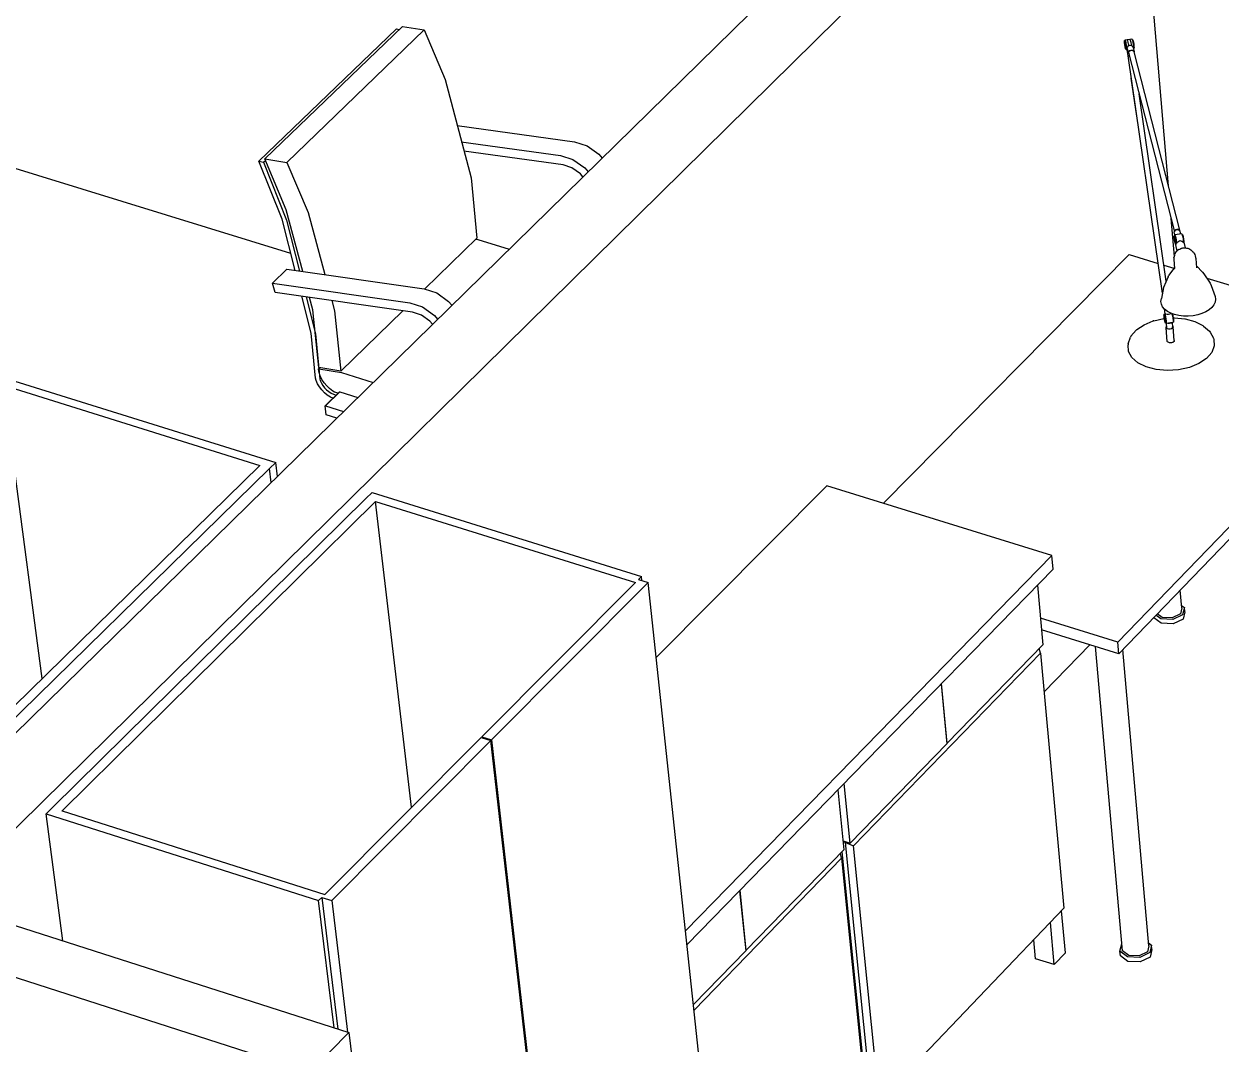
# Model space of a CAD drawing. Header units: millimetres. Extents: x 14050 to 24936, y -11631 to -4577.
# Drawn here: x 18261 to 18820, y -5975 to -5499 of the extents above; entities that cross this region are included whole.
import ezdxf

# ---------------------------------------------------------------- set-up
doc = ezdxf.new("R2010")
doc.units = ezdxf.units.MM
doc.header["$MEASUREMENT"] = 0
for name, color, linetype in [('NewA-Ee_25_10-M_WallsInternal', 7, 'Continuous'), ('NewA-Ee_30_40-M_Floors', 7, 'Continuous'), ('NewA-Ee_40_20-M_GeneralFFAndEInternalMovable', 7, 'Continuous')]:
    doc.layers.add(name, color=color, linetype=linetype)

# ---------------------------------------------------------------- blocks, each defined once
blk = doc.blocks.new('Section Elem_33_1', base_point=(19801.11, -7873.17))
at = {"layer": 'NewA-Ee_25_10-M_WallsInternal', "linetype": 'Continuous'}
for p, q in [((18744.12, -5352.51), (18188.42, -5897.17)), ((18776.94, -5362.22), (18222.67, -5908.16)), ((18776.94, -5362.22), (18794.94, -5574.34)), ((18796.23, -5589.54), (18797.74, -5607.29)), ((18737.08, -5810.3), (18758.38, -5788.32))]:
    blk.add_line(p, q, dxfattribs=at)
blk = doc.blocks.new('Section Elem_42_1', base_point=(19801.11, -7873.17))
at = {"layer": 'NewA-Ee_25_10-M_WallsInternal', "linetype": 'Continuous'}
for p, q in [((18001.29, -5837.11), (17982.54, -5855.01)), ((18001.29, -5837.11), (18188.42, -5897.17)), ((18010.73, -5864.08), (18169.92, -5915.3)), ((18222.67, -5908.16), (18412.87, -5969.21)), ((18204.21, -5926.34), (18365.71, -5978.31)), ((18412.87, -5969.21), (18394.68, -5987.63)), ((18412.87, -5969.21), (18455.56, -6321.67))]:
    blk.add_line(p, q, dxfattribs=at)
blk = doc.blocks.new('Section Elem_155_1', base_point=(19801.11, -7873.17))
at = {"layer": 'NewA-Ee_30_40-M_Floors', "linetype": 'Continuous'}
blk.add_line((18385.85, -5605.97), (17987.05, -5482.97), dxfattribs=at)
blk = doc.blocks.new('Section Elem_212_1', base_point=(19801.11, -7873.17))
at = {"layer": 'NewA-Ee_40_20-M_GeneralFFAndEInternalMovable', "linetype": 'Continuous'}
for p, q in [((18370.92, -5562.91), (18435.07, -5501.13)), ((18373.69, -5561.77), (18437.84, -5499.99)), ((18383.96, -5563.44), (18448.07, -5501.61)), ((18435.07, -5501.13), (18436.36, -5501.42)), ((18437.84, -5499.99), (18448.07, -5501.61)), ((18448.07, -5501.61), (18457.79, -5524.81)), ((18457.79, -5524.81), (18469.87, -5570.6)), ((18463.43, -5546.18), (18518.17, -5553.75)), ((18465.31, -5553.76), (18511.6, -5560.18)), ((18518.17, -5553.75), (18523.95, -5555.66)), ((18512.77, -5564.55), (18466.46, -5558.12)), ((18523.95, -5555.66), (18529.48, -5559.58)), ((18529.48, -5559.58), (18531, -5561.4)), ((18381.77, -5589.94), (18370.92, -5562.91)), ((18370.92, -5562.91), (18373.03, -5563.38)), ((18373.03, -5563.38), (18373.98, -5562.46)), ((18373.03, -5563.38), (18383.86, -5590.35)), ((18383.69, -5585.47), (18373.69, -5561.77)), ((18373.69, -5561.77), (18383.96, -5563.44)), ((18383.96, -5563.44), (18393.85, -5586.71)), ((18511.6, -5560.18), (18517.39, -5562.09)), ((18516.9, -5565.91), (18512.77, -5564.55)), ((18517.39, -5562.09), (18522.92, -5566.01)), ((18469.87, -5570.6), (18472.6, -5598.75)), ((18520.85, -5568.72), (18516.9, -5565.91)), ((18522.06, -5570.17), (18520.85, -5568.72)), ((18522.92, -5566.01), (18524.44, -5567.83)), ((18391.37, -5614.28), (18383.69, -5585.47)), ((18393.85, -5586.71), (18401.68, -5615.74)), ((18387.83, -5613.77), (18381.77, -5589.94)), ((18383.86, -5590.35), (18389.88, -5614.07)), ((18448.37, -5622.45), (18472.6, -5598.75)), ((18472.09, -5599.25), (18472.99, -5599.4)), ((18472.99, -5599.4), (18487.64, -5603.9)), ((18377.33, -5619.73), (18384.03, -5613.23)), ((18384.03, -5613.23), (18448.03, -5622.34)), ((18378.47, -5624.1), (18377.33, -5619.73)), ((18377.33, -5619.73), (18441.36, -5628.86)), ((18442.56, -5633.25), (18378.47, -5624.1)), ((18395.26, -5643.02), (18390.9, -5625.87)), ((18392.95, -5626.16), (18397.32, -5643.33)), ((18396.15, -5632.19), (18394.6, -5626.4)), ((18448.03, -5622.34), (18453.85, -5624.27)), ((18453.85, -5624.27), (18459.42, -5628.22)), ((18398.87, -5659.1), (18396.15, -5632.19)), ((18404.96, -5627.88), (18406.23, -5632.61)), ((18406.23, -5632.61), (18409.14, -5660.81)), ((18409.14, -5660.81), (18437.99, -5632.6)), ((18441.36, -5628.86), (18447.18, -5630.8)), ((18447.18, -5630.8), (18452.75, -5634.75)), ((18459.42, -5628.22), (18460.95, -5630.06)), ((18446.71, -5634.63), (18442.56, -5633.25)), ((18450.7, -5637.45), (18446.71, -5634.63)), ((18451.92, -5638.91), (18450.7, -5637.45)), ((18452.75, -5634.75), (18454.29, -5636.59)), ((18397.3, -5664.11), (18395.26, -5643.02)), ((18397.32, -5643.33), (18399.35, -5664.44)), ((18398.74, -5659.85), (18398.76, -5659.66)), ((18399.02, -5661.41), (18398.74, -5659.85)), ((18398.76, -5659.66), (18399.27, -5659.16)), ((18398.76, -5659.66), (18398.86, -5659.68)), ((18398.86, -5659.68), (18399.38, -5659.18)), ((18398.86, -5659.68), (18409.53, -5661.46)), ((18409.14, -5660.81), (18398.87, -5659.1)), ((18397.57, -5665.08), (18397.3, -5664.11)), ((18398.24, -5666.61), (18397.57, -5665.08)), ((18399.56, -5663.02), (18399.02, -5661.41)), ((18399.35, -5664.44), (18399.56, -5665.17)), ((18400.35, -5664.62), (18399.56, -5663.02)), ((18399.56, -5665.17), (18400.06, -5666.32)), ((18401.36, -5666.17), (18400.35, -5664.62)), ((18402.56, -5667.61), (18401.36, -5666.17)), ((18409.53, -5661.46), (18424.25, -5666.02)), ((18399.13, -5668.1), (18398.24, -5666.61)), ((18400.22, -5669.52), (18399.13, -5668.1)), ((18400.06, -5666.32), (18400.73, -5667.44)), ((18401.47, -5670.81), (18400.22, -5669.52)), ((18400.73, -5667.44), (18401.55, -5668.5)), ((18402.84, -5671.94), (18401.47, -5670.81)), ((18401.55, -5668.5), (18402.48, -5669.47)), ((18401.88, -5676.93), (18408.53, -5670.41)), ((18401.96, -5676.96), (18408.62, -5670.44)), ((18402.48, -5669.47), (18403.51, -5670.32)), ((18403.92, -5668.92), (18402.56, -5667.61)), ((18403.51, -5670.32), (18404.6, -5671.02)), ((18405.4, -5670.04), (18403.92, -5668.92)), ((18404.6, -5671.02), (18405.72, -5671.55)), ((18406.17, -5670.49), (18405.4, -5670.04)), ((18405.72, -5671.55), (18406.27, -5671.72)), ((18407.91, -5671.02), (18406.17, -5670.49)), ((18406.27, -5671.72), (18406.97, -5671.94)), ((18408.53, -5670.41), (18408.62, -5670.44)), ((18408.62, -5670.44), (18417.06, -5673.07)), ((18402.37, -5681.11), (18401.88, -5676.93)), ((18401.88, -5676.93), (18401.96, -5676.96)), ((18401.96, -5676.96), (18410.41, -5679.59)), ((18404.29, -5672.87), (18402.84, -5671.94)), ((18405.45, -5673.43), (18404.29, -5672.87)), ((18407.3, -5682.64), (18402.37, -5681.11))]:
    blk.add_line(p, q, dxfattribs=at)
blk = doc.blocks.new('Section Elem_215_1', base_point=(19801.11, -7873.17))
at = {"layer": 'NewA-Ee_40_20-M_GeneralFFAndEInternalMovable', "linetype": 'Continuous'}
for p, q in [((18248.84, -5664.53), (18174.08, -5736.39)), ((18248.84, -5664.53), (18253.3, -5665.92)), ((18254.65, -5664.62), (18253.3, -5665.92)), ((18253.31, -5666.04), (18253.3, -5665.92)), ((18254.65, -5664.62), (18378.76, -5703.33)), ((18251.8, -5667.37), (18178.56, -5737.81)), ((18269.81, -5804.16), (18251.8, -5667.37)), ((18251.8, -5667.37), (18371.43, -5704.7)), ((18371.43, -5704.7), (18224.64, -5848.36)), ((18379.55, -5709.84), (18378.76, -5703.33)), ((18376.72, -5712.62), (18375.93, -5706.11)), ((18173.79, -5736.67), (18097.79, -5809.72)), ((18178.27, -5738.09), (18103.7, -5809.81)), ((18173.79, -5736.67), (18178.27, -5738.09)), ((18174.08, -5736.39), (18174.14, -5736.78)), ((18174.08, -5736.39), (18178.56, -5737.81)), ((18192.14, -5838), (18178.27, -5738.09)), ((18178.56, -5737.81), (18192.48, -5838.11)), ((18097.79, -5809.72), (18106.77, -5870.97)), ((18097.79, -5809.72), (18102.3, -5811.16)), ((18102.3, -5811.16), (18100.75, -5812.65)), ((18102.3, -5811.16), (18102.31, -5811.27)), ((18103.7, -5809.81), (18224.64, -5848.36)), ((18109.41, -5871.81), (18100.75, -5812.65)), ((18100.75, -5812.65), (18226.26, -5852.68)), ((18224.66, -5848.5), (18224.64, -5848.36)), ((18230.07, -5856.35), (18229.19, -5849.81)), ((18227.15, -5859.21), (18226.26, -5852.68))]:
    blk.add_line(p, q, dxfattribs=at)
at = {"layer": 'NewA-Ee_40_20-M_GeneralFFAndEInternalMovable', "linetype": 'Continuous', "flags": 128}
blk.add_lwpolyline([(18378.76, -5703.33), (18375.93, -5706.11), (18229.19, -5849.81), (18226.26, -5852.68)], dxfattribs=at)
blk = doc.blocks.new('Section Elem_216_1', base_point=(19801.11, -7873.17))
at = {"layer": 'NewA-Ee_40_20-M_GeneralFFAndEInternalMovable', "linetype": 'Continuous'}
for p, q in [((18662.24, -5722.39), (18776.73, -5606.39)), ((18776.73, -5606.39), (18790.28, -5610.51)), ((18792.93, -5611.32), (18797.67, -5612.76)), ((18813.01, -5617.43), (18907.79, -5646.27)), ((18907.79, -5646.27), (18771.41, -5787.22)), ((18908.19, -5651.55), (18907.79, -5646.27)), ((18908.19, -5651.55), (18771.88, -5792.52)), ((18899.65, -5732.62), (18894.5, -5665.71)), ((18888.07, -5741.53), (18883.07, -5677.53)), ((18801.3, -5771.21), (18800.58, -5762.84)), ((18801.3, -5771.21), (18800.63, -5774)), ((18801.19, -5770), (18802.5, -5770.98)), ((18802.5, -5770.98), (18801.69, -5774.33)), ((18802.67, -5773.03), (18802.5, -5770.98)), ((18771.41, -5787.22), (18735.38, -5776.03)), ((18788.26, -5775.78), (18788.25, -5775.59)), ((18791.68, -5778.33), (18788.26, -5775.78)), ((18791.5, -5776.27), (18789.23, -5774.58)), ((18792.13, -5775.62), (18789.86, -5773.92)), ((18797.14, -5776.53), (18791.5, -5776.27)), ((18796.83, -5775.83), (18792.13, -5775.62)), ((18800.63, -5774), (18796.83, -5775.83)), ((18801.69, -5774.33), (18797.14, -5776.53)), ((18801.87, -5776.39), (18797.31, -5778.58)), ((18802.67, -5773.03), (18801.87, -5776.39)), ((18771.88, -5792.52), (18735.87, -5781.33)), ((18797.31, -5778.58), (18791.68, -5778.33)), ((18771.88, -5792.52), (18771.41, -5787.22)), ((18773.7, -5931.06), (18761.02, -5789.15)), ((18785.93, -5928.69), (18773.74, -5790.6)), ((18772.48, -5931.3), (18773.31, -5927.82)), ((18773.31, -5927.82), (18773.41, -5927.77)), ((18785.82, -5927.44), (18787.15, -5928.46)), ((18787.15, -5928.46), (18786.33, -5931.93)), ((18787.33, -5930.52), (18787.15, -5928.46)), ((18775.95, -5933.94), (18772.48, -5931.3)), ((18772.66, -5933.36), (18772.48, -5931.3)), ((18776.13, -5936), (18772.66, -5933.36)), ((18776.59, -5933.26), (18773.7, -5931.06)), ((18781.69, -5934.2), (18775.95, -5933.94)), ((18781.37, -5933.48), (18776.59, -5933.26)), ((18785.24, -5931.59), (18781.37, -5933.48)), ((18786.33, -5931.93), (18781.69, -5934.2)), ((18786.51, -5933.99), (18781.87, -5936.27)), ((18785.93, -5928.69), (18785.24, -5931.59)), ((18787.33, -5930.52), (18786.51, -5933.99)), ((18781.87, -5936.27), (18776.13, -5936))]:
    blk.add_line(p, q, dxfattribs=at)
blk = doc.blocks.new('Section Elem_219_1', base_point=(19801.11, -7873.17))
at = {"layer": 'NewA-Ee_40_20-M_GeneralFFAndEInternalMovable', "linetype": 'Continuous'}
for p, q in [((18425.39, -5721.54), (18279.19, -5865.75)), ((18420.89, -5720.25), (18420.88, -5720.13)), ((18423.7, -5717.35), (18549.3, -5756.53)), ((18442.14, -5864.14), (18425.39, -5721.54)), ((18425.39, -5721.54), (18546.5, -5759.34)), ((18546.5, -5759.34), (18474.88, -5831.26)), ((18552.52, -5759.28), (18479.45, -5832.7)), ((18546.52, -5759.45), (18546.5, -5759.34)), ((18549.3, -5756.53), (18547.97, -5757.86)), ((18547.97, -5757.86), (18552.52, -5759.28)), ((18549.49, -5758.34), (18549.3, -5756.53)), ((18590.52, -6114.54), (18552.52, -5759.28)), ((18474.59, -5831.55), (18401.65, -5904.79)), ((18479.17, -5832.99), (18404.88, -5907.64)), ((18474.59, -5831.55), (18479.17, -5832.99)), ((18474.88, -5831.26), (18474.92, -5831.65)), ((18474.88, -5831.26), (18479.45, -5832.7)), ((18519.73, -6188.84), (18479.17, -5832.99)), ((18479.45, -5832.7), (18520, -6188.55)), ((18279.21, -5865.9), (18279.19, -5865.75)), ((18279.19, -5865.75), (18401.65, -5904.79)), ((18279.55, -5926.42), (18271.72, -5867.17)), ((18271.72, -5867.17), (18398.76, -5907.69)), ((18400.28, -5906.17), (18398.76, -5907.69)), ((18400.28, -5906.17), (18407.74, -5967.56)), ((18400.28, -5906.17), (18404.88, -5907.64)), ((18401.67, -5904.9), (18401.65, -5904.79)), ((18405.98, -5967), (18398.76, -5907.69)), ((18404.88, -5907.64), (18412.32, -5969.03)), ((18520, -6188.55), (18590.52, -6114.54)), ((18589.85, -6134.72), (18587.97, -6117.22)), ((18579.07, -6146.05), (18577.17, -6128.55)), ((18579.07, -6146.05), (18589.85, -6134.72)), ((18564.89, -6141.44), (18579.07, -6146.05)), ((18448.52, -6263.56), (18519.73, -6188.84)), ((18519.68, -6188.44), (18520, -6188.55)), ((18456.05, -6275.43), (18453.93, -6257.89)), ((18450.65, -6281.11), (18456.05, -6275.43))]:
    blk.add_line(p, q, dxfattribs=at)
at = {"layer": 'NewA-Ee_40_20-M_GeneralFFAndEInternalMovable', "linetype": 'Continuous', "flags": 128}
blk.add_lwpolyline([(18423.7, -5717.35), (18420.88, -5720.13), (18274.63, -5864.3), (18271.72, -5867.17)], dxfattribs=at)
blk = doc.blocks.new('Section Elem_220_1', base_point=(19801.11, -7873.17))
at = {"layer": 'NewA-Ee_40_20-M_GeneralFFAndEInternalMovable', "linetype": 'Continuous'}
for p, q in [((18635.71, -5714.18), (18556.27, -5794.35)), ((18740.7, -5746.68), (18635.71, -5714.18)), ((18647.62, -5842.11), (18740.7, -5746.68)), ((18741.28, -5753.07), (18740.7, -5746.68)), ((18648.26, -5848.52), (18741.28, -5753.07)), ((18733.97, -5760.58), (18736.51, -5788.4)), ((18736.51, -5788.4), (18691.96, -5834.27)), ((18648.27, -5882.06), (18735.44, -5792.29)), ((18735.44, -5792.29), (18734.87, -5790.1)), ((18735.44, -5792.29), (18746.33, -5911.27)), ((18689.03, -5806.68), (18691.7, -5834.54)), ((18691.96, -5834.27), (18689.3, -5806.41)), ((18691.7, -5834.54), (18646.68, -5880.89)), ((18691.66, -5834.18), (18691.96, -5834.27)), ((18646.68, -5880.89), (18643.89, -5853)), ((18643.32, -5879.83), (18646.68, -5880.89)), ((18644.51, -5880.62), (18643.37, -5880.25)), ((18644.51, -5880.62), (18644.82, -5880.3)), ((18656.87, -6004.05), (18644.51, -5880.62)), ((18644.51, -5880.62), (18648.27, -5882.06)), ((18660.18, -6001.29), (18648.27, -5882.06)), ((18642.8, -5884.88), (18654.69, -6003.36)), ((18746.33, -5911.27), (18660.18, -6001.29)), ((18747, -5932.09), (18745.2, -5912.45)), ((18741.83, -5937.51), (18740.02, -5917.87)), ((18733.16, -5934.77), (18732.33, -5925.9)), ((18747, -5932.09), (18741.83, -5937.51)), ((18741.83, -5937.51), (18733.16, -5934.77)), ((18656.11, -6004.4), (18654.51, -6006.06)), ((18654.69, -6003.36), (18656.87, -6004.05)), ((18656.11, -6004.4), (18656.01, -6004.37)), ((18656.11, -6004.4), (18656.04, -6003.79)), ((18656.54, -6003.95), (18656.11, -6004.4)), ((18660.18, -6001.29), (18656.87, -6004.05)), ((18660.82, -6022.35), (18658.83, -6002.42)), ((18660.82, -6022.35), (18655.54, -6027.88))]:
    blk.add_line(p, q, dxfattribs=at)
blk = doc.blocks.new('Section Elem_221_1', base_point=(19801.11, -7873.17))
at = {"layer": 'NewA-Ee_40_20-M_GeneralFFAndEInternalMovable', "linetype": 'Continuous'}
for p, q in [((18569.9, -5921.78), (18647.62, -5842.11)), ((18570.59, -5928.2), (18648.26, -5848.52)), ((18640.94, -5856.03), (18643.73, -5883.92)), ((18573.85, -5958.7), (18642.65, -5887.85)), ((18643.73, -5883.92), (18598.22, -5930.78)), ((18642.65, -5887.85), (18642.08, -5885.63)), ((18642.65, -5887.85), (18654.62, -6007.1)), ((18595.03, -5903.13), (18597.95, -5931.06)), ((18598.22, -5930.78), (18595.3, -5902.85)), ((18597.95, -5931.06), (18573.58, -5956.15)), ((18597.91, -5930.68), (18598.22, -5930.78)), ((18654.62, -6007.1), (18586.63, -6078.14)), ((18650.26, -6033.42), (18648.27, -6013.73)), ((18641.52, -6030.62), (18640.62, -6021.73)), ((18655.54, -6027.88), (18650.26, -6033.42)), ((18650.26, -6033.42), (18641.52, -6030.62))]:
    blk.add_line(p, q, dxfattribs=at)
blk = doc.blocks.new('Section Elem_262_1', base_point=(19801.11, -7873.17))
at = {"layer": 'NewA-Ee_40_20-M_GeneralFFAndEInternalMovable', "linetype": 'Continuous'}
for p, q in [((18774.54, -5506.83), (18774.62, -5506.63)), ((18774.56, -5507.52), (18774.54, -5506.83)), ((18774.68, -5508.52), (18774.56, -5507.52)), ((18774.86, -5506.6), (18774.62, -5506.63)), ((18774.62, -5506.63), (18774.77, -5506.99)), ((18774.86, -5509.57), (18774.68, -5508.52)), ((18774.74, -5506.56), (18774.83, -5506.34)), ((18774.74, -5506.62), (18774.74, -5506.56)), ((18774.77, -5506.99), (18774.97, -5507.8)), ((18775.83, -5506.2), (18774.83, -5506.34)), ((18774.83, -5506.34), (18775, -5506.74)), ((18774.86, -5506.6), (18775.02, -5506.96)), ((18775.05, -5510.38), (18774.86, -5509.57)), ((18774.97, -5507.8), (18775.15, -5508.85)), ((18775, -5506.74), (18775.22, -5507.66)), ((18775.02, -5506.96), (18775.22, -5507.77)), ((18775.15, -5508.85), (18775.26, -5509.85)), ((18775.22, -5507.66), (18775.42, -5508.83)), ((18775.22, -5507.77), (18775.39, -5508.81)), ((18775.26, -5509.85), (18775.29, -5510.54)), ((18775.39, -5508.81), (18775.51, -5509.82)), ((18775.42, -5508.83), (18775.56, -5509.96)), ((18775.51, -5509.82), (18775.54, -5510.51)), ((18775.81, -5506.23), (18775.83, -5506.2)), ((18777.07, -5506.03), (18775.83, -5506.2)), ((18775.83, -5506.2), (18776, -5506.61)), ((18775.83, -5510.24), (18775.96, -5509.64)), ((18775.96, -5509.64), (18776.41, -5509.03)), ((18776, -5506.61), (18776.22, -5507.52)), ((18776.22, -5507.52), (18776.42, -5508.7)), ((18776.41, -5509.03), (18777.06, -5508.71)), ((18776.42, -5508.7), (18776.47, -5509.14)), ((18776.96, -5506.25), (18777.07, -5506.03)), ((18777.06, -5508.71), (18777.78, -5508.84)), ((18778.07, -5505.89), (18777.07, -5506.03)), ((18777.07, -5506.03), (18777.25, -5506.43)), ((18777.25, -5506.43), (18777.47, -5507.35)), ((18777.47, -5507.35), (18777.67, -5508.52)), ((18777.67, -5508.52), (18777.71, -5508.83)), ((18777.78, -5508.84), (18778.34, -5509.31)), ((18778.07, -5505.89), (18778.25, -5506.3)), ((18778.36, -5506.12), (18778.18, -5506.14)), ((18778.25, -5506.3), (18778.47, -5507.21)), ((18778.27, -5506.51), (18778.46, -5507.32)), ((18778.34, -5509.31), (18778.57, -5509.86)), ((18778.36, -5506.12), (18778.52, -5506.47)), ((18778.46, -5507.32), (18778.64, -5508.36)), ((18778.47, -5507.21), (18778.67, -5508.39)), ((18778.52, -5506.47), (18778.71, -5507.28)), ((18778.64, -5508.36), (18778.76, -5509.37)), ((18778.67, -5508.39), (18778.8, -5509.51)), ((18778.71, -5507.28), (18778.89, -5508.33)), ((18778.76, -5509.37), (18778.78, -5510.06)), ((18778.8, -5509.51), (18778.83, -5510.29)), ((18778.89, -5508.33), (18779.01, -5509.33)), ((18779.01, -5509.33), (18779.03, -5510.02)), ((18775.21, -5510.74), (18775.05, -5510.38)), ((18775.29, -5510.54), (18775.21, -5510.74)), ((18775.46, -5510.7), (18775.21, -5510.74)), ((18775.5, -5510.96), (18775.39, -5510.71)), ((18775.54, -5510.51), (18775.46, -5510.7)), ((18775.58, -5510.74), (18775.5, -5510.96)), ((18775.74, -5510.92), (18775.5, -5510.96)), ((18775.56, -5509.96), (18775.58, -5510.74)), ((18775.74, -5510.92), (18775.98, -5510.85)), ((18775.77, -5510.87), (18775.74, -5510.92)), ((18775.74, -5510.92), (18776.15, -5513.74)), ((18775.83, -5510.24), (18776.34, -5512.23)), ((18775.86, -5510.32), (18775.83, -5510.24)), ((18776.15, -5513.74), (18776.42, -5513.77)), ((18792.28, -5624.4), (18776.28, -5513.72)), ((18776.52, -5513.75), (18776.28, -5513.72)), ((18776.34, -5512.23), (18776.49, -5511.7)), ((18776.55, -5512.71), (18776.34, -5512.23)), ((18776.42, -5513.77), (18776.85, -5513.75)), ((18776.46, -5512.21), (18776.6, -5511.73)), ((18776.46, -5512.21), (18797.85, -5595.86)), ((18776.49, -5511.7), (18776.98, -5511.26)), ((18776.85, -5513.74), (18776.52, -5513.75)), ((18776.59, -5512.74), (18776.55, -5512.71)), ((18776.6, -5511.73), (18777.04, -5511.33)), ((18776.98, -5511.26), (18777.66, -5511.03)), ((18777.04, -5511.33), (18777.66, -5511.13)), ((18777.66, -5511.03), (18778.35, -5511.07)), ((18777.66, -5511.13), (18778.29, -5511.16)), ((18778.29, -5511.16), (18778.77, -5511.43)), ((18778.35, -5511.07), (18778.87, -5511.37)), ((18778.57, -5509.86), (18778.56, -5509.89)), ((18778.57, -5509.86), (18779.08, -5511.85)), ((18778.83, -5510.29), (18778.74, -5510.51)), ((18778.77, -5511.43), (18778.96, -5511.87)), ((18778.95, -5510.22), (18778.83, -5510.23)), ((18778.87, -5511.37), (18779.08, -5511.85)), ((18779.03, -5510.02), (18778.95, -5510.22)), ((18778.96, -5511.87), (18800.23, -5594.99)), ((18779.08, -5511.85), (18779.01, -5512.08)), ((18777.68, -5524.1), (18777.73, -5524.07)), ((18777.78, -5524.09), (18777.68, -5524.1)), ((18780.35, -5541.86), (18777.68, -5524.1)), ((18777.73, -5524.07), (18777.77, -5524.07)), ((18794.02, -5618.83), (18781.39, -5531.51)), ((18797.88, -5595.35), (18797.72, -5595.87)), ((18797.72, -5595.87), (18797.76, -5595.97)), ((18798.07, -5597.25), (18797.72, -5595.87)), ((18797.78, -5597.75), (18797.85, -5597.54)), ((18797.8, -5598.46), (18797.78, -5597.75)), ((18797.92, -5599.47), (18797.8, -5598.46)), ((18797.85, -5595.86), (18797.99, -5595.38)), ((18798.1, -5597.51), (18797.85, -5597.54)), ((18797.85, -5597.54), (18798.01, -5597.89)), ((18798.37, -5594.91), (18797.88, -5595.35)), ((18797.98, -5597.48), (18798.07, -5597.25)), ((18797.98, -5597.52), (18797.98, -5597.48)), ((18797.99, -5595.38), (18798.44, -5594.98)), ((18798.01, -5597.89), (18798.21, -5598.69)), ((18801.33, -5596.79), (18798.07, -5597.25)), ((18798.07, -5597.25), (18798.24, -5597.64)), ((18798.1, -5597.51), (18798.26, -5597.85)), ((18798.21, -5598.69), (18798.39, -5599.74)), ((18798.24, -5597.64), (18798.46, -5598.54)), ((18798.26, -5597.85), (18798.46, -5598.65)), ((18799.05, -5594.68), (18798.37, -5594.91)), ((18798.44, -5594.98), (18799.06, -5594.77)), ((18798.46, -5598.54), (18798.67, -5599.72)), ((18798.46, -5598.65), (18798.64, -5599.7)), ((18799.75, -5594.72), (18799.05, -5594.68)), ((18799.06, -5594.77), (18799.69, -5594.8)), ((18799.69, -5594.8), (18800.17, -5595.07)), ((18800.27, -5595.01), (18799.75, -5594.72)), ((18800.48, -5595.49), (18800.27, -5595.01)), ((18800.84, -5596.86), (18800.48, -5595.49)), ((18801.32, -5596.82), (18801.33, -5596.79)), ((18801.33, -5596.79), (18801.51, -5597.18)), ((18801.62, -5597.01), (18801.44, -5597.04)), ((18801.51, -5597.18), (18801.73, -5598.08)), ((18801.53, -5597.39), (18801.72, -5598.2)), ((18801.62, -5597.01), (18801.78, -5597.36)), ((18801.73, -5598.08), (18801.93, -5599.26)), ((18801.78, -5597.36), (18801.97, -5598.16)), ((18801.97, -5598.16), (18802.16, -5599.21)), ((18798.11, -5600.52), (18797.92, -5599.47)), ((18798.3, -5601.32), (18798.11, -5600.52)), ((18798.46, -5601.66), (18798.3, -5601.32)), ((18798.39, -5599.74), (18798.51, -5600.75)), ((18798.44, -5601.85), (18798.72, -5601.29)), ((18798.47, -5601.85), (18798.44, -5601.85)), ((18798.44, -5601.85), (18798.99, -5604.85)), ((18798.53, -5601.46), (18798.46, -5601.66)), ((18798.54, -5601.65), (18798.46, -5601.66)), ((18798.51, -5600.75), (18798.53, -5601.46)), ((18798.64, -5599.7), (18798.76, -5600.72)), ((18798.67, -5599.72), (18798.8, -5600.86)), ((18798.72, -5601.29), (18799.4, -5600.4)), ((18799.11, -5604.7), (18798.72, -5605.19)), ((18798.76, -5600.72), (18798.78, -5601.22)), ((18798.8, -5600.86), (18798.81, -5601.17)), ((18799.11, -5604.7), (18799.5, -5604.37)), ((18799.4, -5600.4), (18800.34, -5599.78)), ((18799.93, -5604.05), (18799.5, -5604.37)), ((18799.93, -5604.05), (18800.34, -5603.8)), ((18800.34, -5599.78), (18801.4, -5600.12)), ((18800.34, -5603.8), (18800.81, -5603.59)), ((18800.81, -5603.59), (18801.33, -5603.43)), ((18801.54, -5603.39), (18801.33, -5603.43)), ((18801.4, -5600.12), (18802.2, -5600.81)), ((18801.54, -5603.39), (18801.97, -5603.31)), ((18801.9, -5599.25), (18802.02, -5600.26)), ((18801.93, -5599.26), (18802.07, -5600.4)), ((18801.97, -5603.31), (18802.41, -5603.27)), ((18802.02, -5600.26), (18802.04, -5600.67)), ((18802.07, -5600.4), (18802.08, -5600.7)), ((18802.16, -5599.21), (18802.28, -5600.22)), ((18802.2, -5600.81), (18802.46, -5601.29)), ((18802.28, -5600.22), (18802.3, -5600.93)), ((18802.3, -5600.93), (18802.29, -5600.97)), ((18802.41, -5603.27), (18802.85, -5603.28)), ((18802.46, -5601.29), (18802.43, -5601.3)), ((18802.46, -5601.29), (18802.82, -5603.27)), ((18802.85, -5603.28), (18803.02, -5603.28)), ((18803.02, -5603.28), (18803.57, -5603.35)), ((18803.57, -5603.35), (18804.09, -5603.47)), ((18804.09, -5603.47), (18804.56, -5603.64)), ((18804.56, -5603.64), (18805.01, -5603.88)), ((18805.01, -5603.88), (18805.49, -5604.14)), ((18805.49, -5604.14), (18805.88, -5604.45)), ((18805.88, -5604.45), (18806.37, -5604.89)), ((18797.63, -5607.91), (18797.62, -5608.66)), ((18797.62, -5608.66), (18797.98, -5612.95)), ((18797.63, -5607.91), (18797.71, -5607.4)), ((18797.88, -5606.69), (18797.71, -5607.4)), ((18797.88, -5606.69), (18798.09, -5606.22)), ((18798.39, -5605.6), (18798.09, -5606.22)), ((18798.39, -5605.6), (18798.72, -5605.19)), ((18806.37, -5604.89), (18806.7, -5605.29)), ((18806.7, -5605.29), (18807.11, -5605.88)), ((18807.11, -5605.88), (18807.32, -5606.34)), ((18807.32, -5606.34), (18807.61, -5607.03)), ((18807.61, -5607.03), (18807.75, -5607.76)), ((18807.75, -5607.76), (18807.83, -5608.27)), ((18807.83, -5608.27), (18808.19, -5612.56)), ((18797.94, -5612.4), (18795.29, -5615.93)), ((18797.98, -5612.95), (18797.99, -5612.93)), ((18808.12, -5611.71), (18811.02, -5614.54)), ((18811.02, -5614.54), (18811.66, -5615.31)), ((18811.66, -5615.31), (18814.5, -5619.76)), ((18794.89, -5616.8), (18792.79, -5621.69)), ((18794.89, -5616.8), (18795.29, -5615.93)), ((18814.5, -5619.76), (18815.01, -5620.84)), ((18815.01, -5620.84), (18816.9, -5625.99)), ((18791.61, -5628.24), (18791.81, -5626.95)), ((18792.79, -5621.69), (18791.81, -5626.95)), ((18816.86, -5625.92), (18816.9, -5625.99)), ((18816.9, -5625.99), (18817.09, -5627.27)), ((18791.8, -5629.52), (18791.61, -5628.24)), ((18792.38, -5630.74), (18791.8, -5629.52)), ((18793.31, -5631.87), (18792.38, -5630.74)), ((18793.54, -5633.97), (18793.22, -5631.77)), ((18794.58, -5632.88), (18793.31, -5631.87)), ((18814.11, -5632.14), (18812.54, -5633.11)), ((18815.39, -5631.03), (18814.11, -5632.14)), ((18816.32, -5629.83), (18815.39, -5631.03)), ((18816.9, -5628.56), (18816.32, -5629.83)), ((18817.09, -5627.27), (18816.9, -5628.56)), ((18783.73, -5639.1), (18788.01, -5637.36)), ((18788.2, -5637.29), (18788.01, -5637.36)), ((18788.2, -5637.29), (18792.91, -5636.25)), ((18792.91, -5636.25), (18793.15, -5636.23)), ((18793, -5634.5), (18793.08, -5634.29)), ((18793.03, -5635.19), (18793, -5634.5)), ((18793.15, -5636.19), (18793.03, -5635.19)), ((18793.33, -5634.26), (18793.08, -5634.29)), ((18793.08, -5634.29), (18793.23, -5634.64)), ((18793.33, -5637.23), (18793.15, -5636.19)), ((18793.2, -5634.23), (18793.29, -5634)), ((18793.21, -5634.28), (18793.2, -5634.23)), ((18793.23, -5634.64), (18793.43, -5635.44)), ((18793.54, -5633.97), (18793.29, -5634)), ((18793.29, -5634), (18793.46, -5634.39)), ((18793.33, -5634.26), (18793.48, -5634.6)), ((18793.52, -5638.03), (18793.33, -5637.23)), ((18793.43, -5635.44), (18793.61, -5636.47)), ((18793.46, -5634.39), (18793.68, -5635.29)), ((18793.48, -5634.6), (18793.67, -5635.4)), ((18793.68, -5638.37), (18793.52, -5638.03)), ((18793.82, -5634.12), (18793.54, -5633.97)), ((18793.61, -5636.47), (18793.73, -5637.47)), ((18793.67, -5635.4), (18793.85, -5636.44)), ((18793.68, -5635.29), (18793.88, -5636.46)), ((18793.75, -5638.17), (18793.68, -5638.37)), ((18793.73, -5637.47), (18793.75, -5638.17)), ((18794.42, -5634.34), (18793.82, -5634.12)), ((18793.85, -5636.44), (18793.97, -5637.44)), ((18793.88, -5636.46), (18794.02, -5637.58)), ((18794, -5638.13), (18793.92, -5638.33)), ((18797.19, -5638.14), (18793.96, -5638.59)), ((18793.97, -5637.44), (18794, -5638.13)), ((18794.02, -5637.58), (18794.05, -5638.36)), ((18795.14, -5634.39), (18794.42, -5634.34)), ((18796.15, -5633.73), (18794.58, -5632.88)), ((18795.78, -5634.14), (18795.14, -5634.39)), ((18796.19, -5633.79), (18795.78, -5634.14)), ((18797.97, -5634.4), (18796.15, -5633.73)), ((18796.21, -5633.75), (18796.19, -5633.79)), ((18796.27, -5638.27), (18796.5, -5638.19)), ((18796.69, -5633.94), (18796.91, -5634.83)), ((18796.71, -5634.15), (18796.91, -5634.95)), ((18796.81, -5638.19), (18796.97, -5640.11)), ((18796.91, -5634.83), (18797.12, -5636)), ((18796.91, -5634.95), (18797.09, -5635.98)), ((18796.92, -5634.01), (18796.96, -5634.11)), ((18796.96, -5634.11), (18797.15, -5634.91)), ((18797.09, -5635.98), (18797.21, -5636.98)), ((18797.12, -5636), (18797.25, -5637.13)), ((18797.15, -5634.91), (18797.34, -5635.95)), ((18797.28, -5637.91), (18797.19, -5638.14)), ((18797.21, -5636.98), (18797.23, -5637.68)), ((18797.25, -5637.13), (18797.28, -5637.91)), ((18797.4, -5637.85), (18797.28, -5637.86)), ((18797.34, -5635.97), (18797.83, -5635.93)), ((18797.34, -5635.95), (18797.45, -5636.95)), ((18797.48, -5637.64), (18797.4, -5637.85)), ((18797.45, -5636.95), (18797.48, -5637.64)), ((18797.83, -5635.93), (18802.65, -5636.37)), ((18799.99, -5634.87), (18797.97, -5634.4)), ((18802.13, -5635.12), (18799.99, -5634.87)), ((18804.35, -5635.15), (18802.13, -5635.12)), ((18802.65, -5636.37), (18802.85, -5636.41)), ((18802.85, -5636.41), (18807.35, -5637.6)), ((18806.56, -5634.95), (18804.35, -5635.15)), ((18808.71, -5634.54), (18806.56, -5634.95)), ((18807.35, -5637.6), (18811.08, -5639.45)), ((18810.72, -5633.92), (18808.71, -5634.54)), ((18812.54, -5633.11), (18810.72, -5633.92)), ((18777.61, -5644.48), (18780.01, -5641.72)), ((18780.3, -5641.4), (18780.01, -5641.72)), ((18780.3, -5641.4), (18783.73, -5639.1)), ((18793.92, -5638.33), (18793.68, -5638.37)), ((18793.96, -5638.59), (18793.85, -5638.35)), ((18794.05, -5638.36), (18793.96, -5638.59)), ((18793.99, -5640.53), (18794.06, -5640.04)), ((18794.53, -5646.88), (18793.99, -5640.53)), ((18794.34, -5640.96), (18793.99, -5640.53)), ((18794.06, -5640.04), (18794.19, -5639.93)), ((18794.07, -5638.57), (18794.24, -5640.5)), ((18794.24, -5640.5), (18794.54, -5640.86)), ((18795.04, -5641.22), (18794.34, -5640.96)), ((18794.54, -5640.86), (18795.13, -5641.08)), ((18794.72, -5638.46), (18794.9, -5638.46)), ((18794.9, -5638.46), (18795.61, -5638.36)), ((18795.89, -5641.23), (18795.04, -5641.22)), ((18795.13, -5641.08), (18795.84, -5641.09)), ((18795.61, -5638.36), (18796.27, -5638.27)), ((18795.84, -5641.09), (18796.49, -5640.89)), ((18796.66, -5640.99), (18795.89, -5641.23)), ((18796.49, -5640.89), (18796.91, -5640.53)), ((18797.14, -5640.57), (18796.66, -5640.99)), ((18796.91, -5640.53), (18796.97, -5640.11)), ((18796.94, -5639.74), (18797.22, -5640.08)), ((18797.22, -5640.08), (18797.14, -5640.57)), ((18797.76, -5646.42), (18797.22, -5640.08)), ((18811.08, -5639.45), (18811.42, -5639.72)), ((18811.42, -5639.72), (18814.2, -5642.15)), ((18814.2, -5642.15), (18814.47, -5642.59)), ((18814.47, -5642.59), (18816.05, -5645.43)), ((18776.27, -5647.96), (18776.24, -5648.51)), ((18776.45, -5651.56), (18776.24, -5648.51)), ((18776.27, -5647.96), (18777.42, -5644.95)), ((18777.61, -5644.48), (18777.42, -5644.95)), ((18794.71, -5647.09), (18794.53, -5646.88)), ((18794.89, -5647.31), (18794.71, -5647.09)), ((18795.23, -5647.44), (18794.89, -5647.31)), ((18795.58, -5647.57), (18795.23, -5647.44)), ((18796, -5647.57), (18795.58, -5647.57)), ((18796.43, -5647.58), (18796, -5647.57)), ((18796.81, -5647.46), (18796.43, -5647.58)), ((18797.2, -5647.34), (18796.81, -5647.46)), ((18797.44, -5647.13), (18797.2, -5647.34)), ((18797.68, -5646.92), (18797.44, -5647.13)), ((18797.72, -5646.67), (18797.68, -5646.92)), ((18797.76, -5646.42), (18797.72, -5646.67)), ((18816.41, -5649.02), (18815.28, -5652.05)), ((18816.05, -5645.43), (18816.18, -5645.97)), ((18816.18, -5645.97), (18816.41, -5649.02)), ((18778.03, -5654.42), (18776.45, -5651.56)), ((18780.85, -5656.9), (18778.03, -5654.42)), ((18812.84, -5654.86), (18809.28, -5657.26)), ((18815.28, -5652.05), (18812.84, -5654.86)), ((18784.73, -5658.82), (18780.85, -5656.9)), ((18789.4, -5660.06), (18784.73, -5658.82)), ((18794.54, -5660.53), (18789.4, -5660.06)), ((18799.81, -5660.19), (18794.54, -5660.53)), ((18804.84, -5659.08), (18799.81, -5660.19)), ((18809.28, -5657.26), (18804.84, -5659.08))]:
    blk.add_line(p, q, dxfattribs=at)

msp = doc.modelspace()

# ---------------------------------------------------------------- block references
at = {"layer": 'NewA-Ee_25_10-M_WallsInternal', "lineweight": 0}
for name in ['Section Elem_33_1', 'Section Elem_42_1']:
    msp.add_blockref(name, (19801.11, -7873.17), dxfattribs=at)
at = {"layer": 'NewA-Ee_30_40-M_Floors', "lineweight": 0}
msp.add_blockref('Section Elem_155_1', (19801.11, -7873.17), dxfattribs=at)
at = {"layer": 'NewA-Ee_40_20-M_GeneralFFAndEInternalMovable', "lineweight": 0}
for name in ['Section Elem_212_1', 'Section Elem_262_1', 'Section Elem_216_1', 'Section Elem_215_1', 'Section Elem_220_1', 'Section Elem_219_1', 'Section Elem_221_1']:
    msp.add_blockref(name, (19801.11, -7873.17), dxfattribs=at)

doc.saveas('drawing.dxf')
